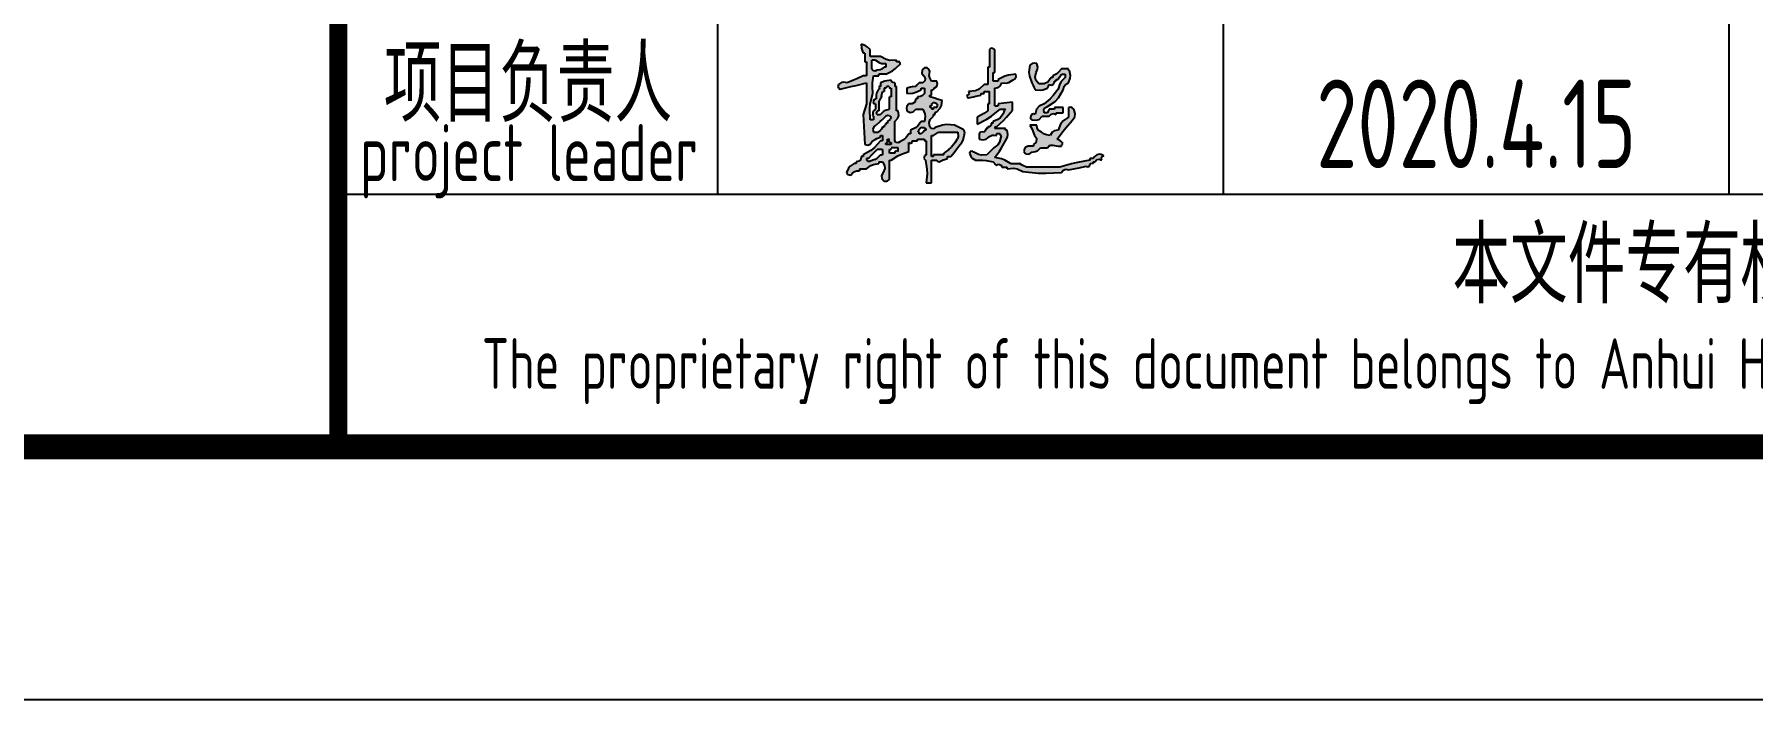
# Model space of a CAD drawing. Extents: x 5205853 to 5320510, y -422737 to -363337.
# Drawn here: x 5300308 to 5307102, y -422737 to -420106 of the extents above; entities that cross this region are included whole.
import ezdxf
from ezdxf.enums import TextEntityAlignment as Align

# ---------------------------------------------------------------- set-up
doc = ezdxf.new("R2010")
doc.units = 0
doc.header["$LTSCALE"] = 1000
doc.header["$MEASUREMENT"] = 0
doc.layers.get('0').update_dxf_attribs({"linetype": 'CONTINUOUS'})
doc.layers.add('PUB_TITLE', color=4, linetype='CONTINUOUS')
doc.styles.add('AHD', font='sceie.shx', dxfattribs={"width": 0.7, "bigfont": 'sceic.shx'})
doc.styles.add('sceie', font='sceie.shx', dxfattribs={"bigfont": 'sceic.shx'})

# ---------------------------------------------------------------- blocks, each defined once
blk = doc.blocks.new('韩超')
h = blk.add_hatch(color=256)
h.dxf.hatch_style = 1
h.paths.add_polyline_path([(0.787849, 0.514197), (0.777955, 0.527898), (0.77346, 0.562754), (0.78123, 0.586063), (0.805739, 0.61125), (0.805739, 0.625142), (0.819631, 0.625142), (0.818004, 0.635027), (0.823773, 0.643681), (0.833523, 0.64598), (0.860867, 0.674873), (0.870953, 0.696725), (0.875199, 0.736279), (0.836353, 0.74757), (0.816903, 0.753127), (0.777955, 0.764063), (0.777955, 0.777955), (0.791847, 0.777955), (0.791847, 0.819631), (0.801775, 0.820971), (0.80763, 0.824875), (0.812685, 0.833523), (0.832189, 0.847055), (0.839321, 0.866071), (0.833523, 0.889091), (0.791847, 0.889091), (0.776856, 0.916298), (0.7735, 0.934755), (0.777955, 0.965498), (0.770329, 0.984025), (0.756314, 0.993368), (0.736279, 0.993282), (0.716867, 0.977277), (0.713907, 0.950644), (0.729333, 0.930768), (0.740061, 0.911103), (0.737625, 0.891618), (0.722387, 0.875199), (0.694603, 0.875199), (0.683489, 0.864086), (0.677932, 0.858529), (0.666819, 0.847415), (0.638572, 0.845181), (0.624291, 0.842325), (0.597358, 0.833523), (0.597358, 0.791847), (0.643081, 0.794876), (0.666726, 0.800787), (0.708495, 0.819631), (0.708495, 0.833523), (0.736279, 0.833523), (0.736279, 0.791847), (0.718733, 0.774249), (0.705317, 0.767541), (0.680711, 0.764063), (0.680711, 0.750171), (0.666819, 0.750171), (0.658732, 0.72359), (0.639033, 0.708815), (0.61125, 0.708495), (0.596777, 0.690733), (0.592946, 0.675409), (0.597358, 0.652926), (0.623512, 0.642026), (0.64687, 0.646697), (0.666819, 0.666819), (0.722387, 0.666819), (0.738834, 0.631134), (0.742077, 0.608437), (0.736279, 0.569574), (0.708495, 0.569574), (0.682162, 0.535076), (0.663824, 0.519794), (0.625142, 0.500114), (0.625142, 0.47233), (0.61125, 0.47233), (0.589715, 0.441777), (0.574435, 0.428025), (0.54179, 0.409816), (0.527664, 0.400538), (0.510468, 0.403404), (0.500114, 0.416762), (0.500114, 0.569574), (0.524623, 0.594762), (0.532393, 0.618071), (0.527898, 0.652926), (0.514006, 0.652926), (0.514006, 0.847415), (0.500114, 0.847415), (0.500114, 0.875199), (0.486416, 0.877514), (0.478388, 0.883536), (0.47233, 0.896037), (0.438162, 0.892345), (0.420863, 0.888021), (0.388977, 0.875199), (0.388977, 0.847415), (0.375085, 0.847415), (0.379444, 0.836821), (0.376971, 0.826928), (0.368139, 0.819631), (0.356965, 0.793593), (0.353947, 0.778504), (0.354247, 0.750171), (0.337644, 0.741703), (0.330222, 0.726858), (0.333409, 0.708495), (0.347301, 0.708495), (0.347301, 0.666819), (0.332737, 0.655189), (0.327028, 0.643772), (0.326463, 0.625142), (0.32344, 0.619715), (0.327253, 0.612088), (0.333409, 0.61125), (0.333409, 0.583466), (0.305625, 0.583466), (0.302565, 0.667178), (0.306887, 0.710398), (0.326463, 0.791847), (0.3234, 0.8474), (0.32482, 0.875797), (0.333409, 0.930768), (0.375085, 0.930768), (0.375085, 0.94466), (0.430654, 0.94466), (0.482374, 0.970498), (0.50707, 0.987931), (0.548736, 1.028012), (0.542559, 1.028676), (0.538615, 1.036564), (0.54179, 1.041904), (0.514006, 1.041904), (0.514006, 1.055796), (0.462884, 1.052445), (0.433869, 1.058893), (0.388977, 1.08358), (0.305625, 1.08358), (0.305625, 1.139148), (0.281985, 1.161307), (0.266841, 1.170393), (0.236165, 1.180825), (0.238399, 1.152578), (0.241255, 1.138297), (0.250057, 1.111364), (0.263949, 1.111364), (0.263949, 1.041904), (0.277841, 1.041904), (0.277841, 0.930768), (0.250057, 0.930768), (0.200194, 0.90821), (0.175186, 0.897095), (0.125028, 0.875199), (0.097454, 0.881715), (0.078516, 0.877928), (0.055568, 0.861307), (0.050109, 0.847376), (0.0559, 0.8329), (0.06946, 0.826577), (0.152955, 0.845407), (0.194635, 0.855133), (0.277841, 0.875199), (0.277841, 0.708495), (0.266727, 0.675154), (0.261171, 0.658483), (0.250057, 0.625142), (0.255939, 0.530696), (0.258718, 0.483462), (0.263949, 0.388977), (0.286969, 0.38318), (0.305985, 0.390311), (0.319517, 0.409816), (0.344599, 0.428141), (0.359268, 0.435475), (0.388977, 0.444546), (0.388977, 0.458438), (0.40287, 0.458438), (0.40287, 0.416762), (0.388977, 0.416762), (0.340729, 0.364454), (0.31168, 0.341215), (0.250057, 0.305625), (0.250057, 0.291733), (0.236165, 0.291733), (0.231424, 0.268639), (0.217583, 0.254798), (0.194489, 0.250057), (0.194489, 0.236165), (0.180597, 0.236165), (0.148793, 0.216524), (0.134276, 0.200394), (0.118082, 0.166705), (0.127514, 0.14947), (0.152825, 0.145854), (0.166705, 0.159759), (0.185336, 0.17447), (0.198563, 0.17943), (0.222273, 0.180597), (0.222273, 0.194489), (0.277841, 0.194489), (0.311245, 0.220472), (0.333233, 0.229896), (0.375085, 0.236165), (0.375085, 0.250057), (0.40287, 0.250057), (0.420685, 0.221738), (0.422698, 0.197582), (0.409816, 0.166705), (0.396068, 0.142401), (0.398473, 0.118345), (0.416762, 0.097244), (0.43433, 0.097627), (0.444154, 0.100901), (0.458438, 0.111136), (0.458438, 0.263949), (0.47233, 0.263949), (0.524193, 0.298154), (0.552768, 0.312442), (0.61125, 0.333409), (0.61125, 0.40287), (0.621931, 0.39652), (0.637706, 0.404407), (0.639034, 0.416762), (0.680711, 0.416762), (0.680711, 0.430654), (0.736279, 0.430654), (0.736279, 0.416762), (0.750171, 0.416762), (0.750171, 0.305625), (0.735269, 0.297653), (0.731714, 0.276323), (0.743225, 0.263949), (0.754517, 0.192544), (0.755945, 0.155413), (0.750171, 0.083352), (0.791847, 0.083352), (0.791847, 0.263949), (0.833523, 0.263949), (0.837499, 0.253205), (0.852744, 0.249394), (0.861307, 0.257003), (0.883535, 0.265338), (0.894648, 0.269506), (0.916876, 0.277841), (0.916876, 0.291733), (0.94466, 0.291733), (0.969894, 0.324902), (0.982398, 0.341574), (1.007174, 0.375085), (1.032146, 0.402761), (1.041693, 0.421855), (1.04885, 0.458438), (1.055218, 0.477023), (1.053221, 0.491001), (1.041904, 0.50706), (0.972444, 0.54179), (0.910919, 0.546316), (0.877697, 0.541786), (0.819631, 0.520952), (0.805828, 0.5112)])
h.paths.add_polyline_path([(0.791847, 0.458438), (0.805739, 0.458438), (0.82241, 0.469551), (0.847415, 0.486222), (1.000228, 0.486222), (1.003038, 0.45197), (0.997988, 0.431769), (0.97939, 0.40287), (0.948039, 0.36501), (0.929334, 0.347744), (0.889091, 0.319517), (0.889091, 0.305625), (0.805739, 0.305625), (0.805739, 0.291733), (0.791847, 0.291733)], flags=16)
h.paths.add_polyline_path([(0.750171, 0.500114), (0.736279, 0.500114), (0.725165, 0.489), (0.719608, 0.483443), (0.708495, 0.47233), (0.694603, 0.47233), (0.694603, 0.486222), (0.688447, 0.48706), (0.684633, 0.494686), (0.687657, 0.500114), (0.701182, 0.516386), (0.715167, 0.52238), (0.736279, 0.520952), (0.736943, 0.514775), (0.744831, 0.510831), (0.750171, 0.514006)], flags=16)
h.paths.add_polyline_path([(0.791847, 0.666819), (0.793521, 0.674497), (0.785633, 0.682384), (0.777955, 0.680711), (0.777955, 0.694603), (0.791847, 0.694603), (0.792194, 0.70849), (0.806202, 0.718996), (0.819631, 0.715441), (0.833192, 0.709118), (0.838982, 0.694641), (0.833523, 0.680711), (0.805739, 0.680711), (0.805739, 0.666819)], flags=16)
h.paths.add_polyline_path([(0.527898, 0.361193), (0.527898, 0.333409), (0.517217, 0.339759), (0.501443, 0.331871), (0.500114, 0.319517), (0.458438, 0.319517), (0.458438, 0.347301), (0.466116, 0.345628), (0.474003, 0.353515), (0.47233, 0.361193)], flags=16)
h.paths.add_polyline_path([(0.47233, 0.40287), (0.47233, 0.388977), (0.430654, 0.388977), (0.42898, 0.396656), (0.436867, 0.404543), (0.444546, 0.40287), (0.444546, 0.430654), (0.458438, 0.430654), (0.452088, 0.419973), (0.459976, 0.404198)], flags=16)
h.paths.add_polyline_path([(0.47233, 0.604304), (0.464836, 0.588169), (0.458643, 0.580427), (0.444546, 0.569574), (0.444546, 0.555682), (0.430654, 0.555682), (0.432327, 0.548004), (0.42444, 0.540117), (0.416762, 0.54179), (0.416762, 0.527898), (0.40287, 0.527898), (0.39467, 0.507807), (0.386422, 0.49791), (0.368139, 0.486222), (0.333409, 0.486222), (0.327612, 0.509242), (0.334743, 0.528258), (0.354247, 0.54179), (0.384775, 0.569612), (0.400056, 0.583504), (0.430654, 0.61125), (0.446814, 0.616197), (0.458647, 0.614224)], flags=16)
h.paths.add_polyline_path([(0.458438, 0.666819), (0.426908, 0.659351), (0.410404, 0.649448), (0.388977, 0.625142), (0.361193, 0.625142), (0.354844, 0.635823), (0.362731, 0.651598), (0.375085, 0.652926), (0.375085, 0.722387), (0.390598, 0.753922), (0.396359, 0.771203), (0.40287, 0.805739), (0.416762, 0.805739), (0.416762, 0.833523), (0.430654, 0.833523), (0.434629, 0.844267), (0.449874, 0.848078), (0.458438, 0.840469), (0.459102, 0.834292), (0.466989, 0.830348), (0.47233, 0.833523), (0.47233, 0.764063), (0.458438, 0.764063)], flags=16)
h.paths.add_polyline_path([(0.40287, 0.347301), (0.40287, 0.305625), (0.388977, 0.305625), (0.360889, 0.27915), (0.342496, 0.268422), (0.305625, 0.257003), (0.294367, 0.254885), (0.286778, 0.256782), (0.277841, 0.263949), (0.277841, 0.277841), (0.291733, 0.277841), (0.319459, 0.305683), (0.333352, 0.319575), (0.361193, 0.347301)], flags=16)
h.paths.add_polyline_path([(0.430654, 1.000228), (0.416762, 1.000228), (0.39813, 0.985517), (0.384903, 0.980557), (0.361193, 0.97939), (0.347067, 0.970112), (0.329871, 0.972978), (0.319517, 0.986336), (0.319517, 1.055796), (0.347301, 1.055796), (0.376072, 1.035613), (0.395527, 1.029128), (0.430654, 1.028012)], flags=16)
h = blk.add_hatch(color=256)
h.dxf.hatch_style = 1
h.paths.add_polyline_path([(1.542018, 0.208381), (1.519791, 0.219494), (1.508677, 0.225051), (1.48645, 0.236165), (1.416989, 0.236165), (1.371255, 0.264232), (1.344642, 0.274582), (1.291961, 0.284787), (1.328443, 0.335457), (1.345237, 0.362046), (1.375313, 0.416762), (1.391241, 0.446575), (1.394603, 0.466747), (1.389205, 0.500114), (1.375313, 0.500114), (1.375313, 0.514006), (1.291961, 0.514006), (1.291961, 0.527898), (1.305853, 0.527898), (1.359796, 0.576664), (1.385101, 0.603375), (1.430881, 0.659873), (1.430881, 0.722387), (1.386427, 0.71683), (1.3642, 0.714052), (1.319745, 0.708495), (1.319745, 0.694603), (1.291961, 0.694603), (1.291961, 0.833523), (1.31926, 0.838693), (1.334923, 0.85044), (1.347529, 0.875199), (1.381781, 0.872389), (1.401982, 0.877439), (1.430881, 0.896037), (1.450883, 0.906123), (1.460131, 0.922307), (1.458666, 0.94466), (1.401114, 0.937345), (1.371819, 0.928557), (1.319745, 0.902983), (1.319745, 0.889091), (1.278069, 0.889091), (1.278069, 0.958552), (1.291961, 0.958552), (1.291961, 1.139148), (1.285806, 1.138304), (1.281086, 1.140664), (1.278069, 1.146094), (1.267308, 1.150023), (1.257931, 1.147679), (1.250285, 1.139148), (1.250285, 1.000228), (1.236393, 1.000228), (1.236393, 0.861307), (1.208609, 0.861307), (1.168183, 0.824416), (1.138053, 0.811024), (1.08358, 0.805739), (1.087939, 0.795145), (1.085465, 0.785252), (1.076634, 0.777955), (1.071121, 0.771113), (1.075065, 0.759282), (1.08358, 0.757117), (1.122533, 0.76519), (1.141984, 0.769358), (1.180825, 0.777955), (1.180825, 0.791847), (1.208609, 0.791847), (1.208609, 0.805739), (1.250285, 0.805739), (1.250285, 0.708495), (1.236393, 0.708495), (1.236393, 0.652926), (1.203973, 0.631977), (1.187234, 0.622213), (1.15304, 0.604304), (1.15304, 0.548736), (1.229739, 0.588318), (1.266619, 0.612432), (1.333637, 0.666819), (1.375313, 0.666819), (1.366995, 0.654381), (1.363975, 0.646831), (1.361421, 0.632088), (1.335054, 0.599814), (1.316435, 0.58585), (1.278069, 0.569574), (1.278069, 0.555682), (1.264177, 0.555682), (1.26415, 0.539965), (1.25211, 0.527924), (1.236393, 0.527898), (1.236393, 0.514006), (1.222501, 0.514006), (1.219217, 0.502022), (1.216226, 0.496039), (1.208609, 0.486222), (1.191149, 0.488205), (1.17971, 0.484393), (1.166932, 0.47233), (1.166932, 0.430654), (1.200708, 0.424307), (1.223469, 0.429997), (1.250285, 0.451492), (1.27048, 0.461183), (1.283894, 0.46286), (1.305853, 0.458438), (1.305853, 0.47233), (1.333637, 0.47233), (1.333637, 0.458438), (1.339793, 0.4576), (1.343606, 0.449973), (1.340583, 0.444546), (1.32937, 0.406076), (1.316213, 0.38634), (1.285015, 0.361193), (1.229447, 0.305625), (1.187056, 0.302553), (1.163204, 0.307323), (1.125256, 0.326463), (1.114566, 0.33576), (1.096818, 0.332211), (1.090526, 0.319517), (1.102438, 0.292491), (1.113943, 0.279343), (1.139148, 0.263949), (1.194983, 0.265062), (1.223561, 0.262204), (1.278069, 0.250057), (1.289183, 0.238943), (1.294739, 0.233386), (1.305853, 0.222273), (1.320568, 0.231877), (1.341519, 0.224893), (1.347529, 0.208381), (1.389205, 0.208381), (1.389205, 0.194489), (1.439628, 0.1998), (1.468259, 0.195028), (1.514234, 0.173651), (1.635959, 0.161998), (1.69773, 0.160594), (1.819859, 0.166705), (1.833779, 0.185933), (1.852296, 0.192877), (1.875427, 0.187543), (1.930995, 0.198656), (1.958779, 0.204213), (2.014348, 0.215327), (2.025534, 0.209917), (2.039748, 0.217024), (2.042132, 0.229219), (2.049428, 0.23805), (2.059322, 0.240524), (2.069916, 0.236165), (2.069916, 0.250057), (2.083808, 0.250057), (2.098401, 0.26772), (2.118188, 0.272666), (2.139376, 0.263949), (2.133917, 0.27788), (2.139708, 0.292356), (2.153268, 0.298679), (2.133073, 0.308371), (2.119659, 0.310047), (2.0977, 0.305625), (2.086586, 0.294512), (2.08103, 0.288955), (2.069916, 0.277841), (2.042132, 0.277841), (2.042132, 0.263949), (1.946785, 0.245868), (1.899372, 0.234712), (1.805967, 0.208381)])
h = blk.add_hatch(color=256)
h.dxf.hatch_style = 1
h.paths.add_polyline_path([(1.611478, 0.625142), (1.597547, 0.630601), (1.583071, 0.624811), (1.576748, 0.61125), (1.572819, 0.60049), (1.575163, 0.591112), (1.583694, 0.583466), (1.61855, 0.578971), (1.641859, 0.586741), (1.667046, 0.61125), (1.680938, 0.61125), (1.722615, 0.61125), (1.737208, 0.628913), (1.756995, 0.63386), (1.778183, 0.625142), (1.778183, 0.639034), (1.833751, 0.639034), (1.833751, 0.655705), (1.833751, 0.66404), (1.833751, 0.680711), (1.805967, 0.680711), (1.792075, 0.680711), (1.764291, 0.680711), (1.764291, 0.666819), (1.722615, 0.666819), (1.717058, 0.655705), (1.714279, 0.650148), (1.708723, 0.639034), (1.69483, 0.639034), (1.680938, 0.639034), (1.678868, 0.661339), (1.688455, 0.678116), (1.708723, 0.687657), (1.768692, 0.728785), (1.795922, 0.757527), (1.833751, 0.819631), (1.839429, 0.846829), (1.850907, 0.862133), (1.875427, 0.875199), (1.888443, 0.91196), (1.890032, 0.934206), (1.882373, 0.972444), (1.876196, 0.973108), (1.872252, 0.980995), (1.875427, 0.986336), (1.861535, 0.986336), (1.819859, 0.986336), (1.796859, 0.959188), (1.781933, 0.947248), (1.750399, 0.930768), (1.750399, 0.916876), (1.736507, 0.916876), (1.71031, 0.882162), (1.682751, 0.868382), (1.639262, 0.868253), (1.61591, 0.897042), (1.610049, 0.922442), (1.618424, 0.958552), (1.629264, 0.984285), (1.6309, 1.000642), (1.62537, 1.028012), (1.602888, 1.032424), (1.587563, 1.028593), (1.569802, 1.01412), (1.562035, 0.958817), (1.56513, 0.927869), (1.583694, 0.875199), (1.595758, 0.853473), (1.601336, 0.842318), (1.611478, 0.819631), (1.650742, 0.818134), (1.671448, 0.821092), (1.708723, 0.833523), (1.714279, 0.844637), (1.717058, 0.850194), (1.722615, 0.861307), (1.740978, 0.85812), (1.755823, 0.865542), (1.764291, 0.882145), (1.764955, 0.888322), (1.772842, 0.892266), (1.778183, 0.889091), (1.778183, 0.902983), (1.792075, 0.902983), (1.803189, 0.919654), (1.808745, 0.927989), (1.819859, 0.94466), (1.847643, 0.94466), (1.847643, 0.916876), (1.817381, 0.887163), (1.804962, 0.866982), (1.792075, 0.826577), (1.753545, 0.774398), (1.730689, 0.750113), (1.680938, 0.708495), (1.641359, 0.690689), (1.621854, 0.667284)])
h = blk.add_hatch(color=256)
h.dxf.hatch_style = 1
h.paths.add_polyline_path([(1.831635, 0.573795), (1.812227, 0.549535), (1.792075, 0.500114), (1.762292, 0.496094), (1.744726, 0.484384), (1.729561, 0.458438), (1.700075, 0.463546), (1.684975, 0.469586), (1.6601, 0.486222), (1.637668, 0.49978), (1.627728, 0.515685), (1.62537, 0.54179), (1.603143, 0.54179), (1.592029, 0.54179), (1.569802, 0.54179), (1.586675, 0.509854), (1.593737, 0.492906), (1.604532, 0.458438), (1.621804, 0.436498), (1.61886, 0.407063), (1.597586, 0.388977), (1.597586, 0.375085), (1.55591, 0.375085), (1.536306, 0.36578), (1.526798, 0.35437), (1.52118, 0.333409), (1.537185, 0.313997), (1.563818, 0.311038), (1.583694, 0.326463), (1.614401, 0.331156), (1.630976, 0.339443), (1.653154, 0.361193), (1.667046, 0.361193), (1.708723, 0.361193), (1.720352, 0.375758), (1.731769, 0.381467), (1.750399, 0.382031), (1.77782, 0.376762), (1.791938, 0.37535), (1.819859, 0.375085), (1.821199, 0.385013), (1.825102, 0.390868), (1.833751, 0.395924), (1.815429, 0.411271), (1.805589, 0.418299), (1.785129, 0.430654), (1.829593, 0.491137), (1.853312, 0.520437), (1.903211, 0.57652), (1.923495, 0.606919), (1.927312, 0.631729), (1.917103, 0.666819), (1.904326, 0.678881), (1.892887, 0.682694), (1.875427, 0.680711), (1.875427, 0.650148), (1.875427, 0.634867), (1.875427, 0.604304)])
for p, q in [((0.266841, 1.170393), (0.236165, 1.180825)), ((0.236165, 1.180825), (0.238399, 1.152578)), ((0.238399, 1.152578), (0.241255, 1.138297)), ((0.241255, 1.138297), (0.250057, 1.111364)), ((0.263949, 1.111364), (0.250057, 1.111364)), ((0.263949, 1.111364), (0.263949, 1.041904)), ((0.281985, 1.161307), (0.266841, 1.170393)), ((0.305625, 1.139148), (0.281985, 1.161307)), ((0.305625, 1.08358), (0.305625, 1.139148)), ((1.257931, 1.147679), (1.250285, 1.139148)), ((1.250285, 1.139148), (1.250285, 1.000228)), ((1.267308, 1.150023), (1.257931, 1.147679)), ((1.278069, 1.146094), (1.267308, 1.150023)), ((1.281086, 1.140664), (1.278069, 1.146094)), ((1.285806, 1.138304), (1.281086, 1.140664)), ((1.291961, 1.139148), (1.285806, 1.138304)), ((1.291961, 0.958552), (1.291961, 1.139148)), ((0.263949, 1.041904), (0.277841, 1.041904)), ((0.277841, 1.041904), (0.277841, 0.930768)), ((0.388977, 1.08358), (0.305625, 1.08358)), ((0.319517, 0.986336), (0.319517, 1.055796)), ((0.347301, 1.055796), (0.319517, 1.055796)), ((0.319517, 0.986336), (0.329871, 0.972978)), ((0.329871, 0.972978), (0.347067, 0.970112)), ((0.347067, 0.970112), (0.361193, 0.97939)), ((0.347301, 1.055796), (0.376072, 1.035613)), ((0.361193, 0.97939), (0.384903, 0.980557)), ((0.376072, 1.035613), (0.395527, 1.029128)), ((0.384903, 0.980557), (0.39813, 0.985517)), ((0.433869, 1.058893), (0.388977, 1.08358)), ((0.395527, 1.029128), (0.430654, 1.028012)), ((0.416762, 1.000228), (0.39813, 0.985517)), ((0.430654, 1.000228), (0.416762, 1.000228)), ((0.430654, 1.028012), (0.430654, 1.000228)), ((0.430654, 0.94466), (0.482374, 0.970498)), ((0.462884, 1.052445), (0.433869, 1.058893)), ((0.514006, 1.055796), (0.462884, 1.052445)), ((0.482374, 0.970498), (0.50707, 0.987931)), ((0.50707, 0.987931), (0.548736, 1.028012)), ((0.514006, 1.041904), (0.514006, 1.055796)), ((0.54179, 1.041904), (0.514006, 1.041904)), ((0.538615, 1.036564), (0.54179, 1.041904)), ((0.542559, 1.028676), (0.538615, 1.036564)), ((0.548736, 1.028012), (0.542559, 1.028676)), ((0.716867, 0.977277), (0.713907, 0.950644)), ((0.736279, 0.993282), (0.716867, 0.977277)), ((0.756314, 0.993368), (0.736279, 0.993282)), ((0.770329, 0.984025), (0.756314, 0.993368)), ((0.777955, 0.965498), (0.770329, 0.984025)), ((0.7735, 0.934755), (0.777955, 0.965498)), ((1.236393, 1.000228), (1.236393, 0.861307)), ((1.250285, 1.000228), (1.236393, 1.000228)), ((1.278069, 0.958552), (1.291961, 0.958552)), ((1.278069, 0.889091), (1.278069, 0.958552)), ((1.569802, 1.01412), (1.562035, 0.958817)), ((1.562035, 0.958817), (1.56513, 0.927869)), ((1.587563, 1.028593), (1.569802, 1.01412)), ((1.602888, 1.032424), (1.587563, 1.028593)), ((1.62537, 1.028012), (1.602888, 1.032424)), ((1.610049, 0.922442), (1.618424, 0.958552)), ((1.618424, 0.958552), (1.629264, 0.984285)), ((1.6309, 1.000642), (1.62537, 1.028012)), ((1.629264, 0.984285), (1.6309, 1.000642)), ((1.796859, 0.959188), (1.781933, 0.947248)), ((1.819859, 0.986336), (1.796859, 0.959188)), ((1.861535, 0.986336), (1.819859, 0.986336)), ((1.875427, 0.986336), (1.861535, 0.986336)), ((1.872252, 0.980995), (1.875427, 0.986336)), ((1.876196, 0.973108), (1.872252, 0.980995)), ((1.882373, 0.972444), (1.876196, 0.973108)), ((1.890032, 0.934206), (1.882373, 0.972444)), ((0.055568, 0.861307), (0.050109, 0.847376)), ((0.050109, 0.847376), (0.0559, 0.8329)), ((0.078516, 0.877928), (0.055568, 0.861307)), ((0.0559, 0.8329), (0.06946, 0.826577)), ((0.06946, 0.826577), (0.152955, 0.845407)), ((0.097454, 0.881715), (0.078516, 0.877928)), ((0.125028, 0.875199), (0.097454, 0.881715)), ((0.175186, 0.897095), (0.125028, 0.875199)), ((0.152955, 0.845407), (0.194635, 0.855133)), ((0.200194, 0.90821), (0.175186, 0.897095)), ((0.194635, 0.855133), (0.277841, 0.875199)), ((0.250057, 0.930768), (0.200194, 0.90821)), ((0.277841, 0.930768), (0.250057, 0.930768)), ((0.277841, 0.875199), (0.277841, 0.708495)), ((0.3234, 0.8474), (0.32482, 0.875797)), ((0.326463, 0.791847), (0.3234, 0.8474)), ((0.32482, 0.875797), (0.333409, 0.930768)), ((0.333409, 0.930768), (0.375085, 0.930768)), ((0.368139, 0.819631), (0.356965, 0.793593)), ((0.376971, 0.826928), (0.368139, 0.819631)), ((0.375085, 0.930768), (0.375085, 0.94466)), ((0.430654, 0.94466), (0.375085, 0.94466)), ((0.388977, 0.847415), (0.375085, 0.847415)), ((0.375085, 0.847415), (0.379444, 0.836821)), ((0.379444, 0.836821), (0.376971, 0.826928)), ((0.420863, 0.888021), (0.388977, 0.875199)), ((0.388977, 0.875199), (0.388977, 0.847415)), ((0.416762, 0.833523), (0.416762, 0.805739)), ((0.430654, 0.833523), (0.416762, 0.833523)), ((0.438162, 0.892345), (0.420863, 0.888021)), ((0.434629, 0.844267), (0.430654, 0.833523)), ((0.449874, 0.848078), (0.434629, 0.844267)), ((0.47233, 0.896037), (0.438162, 0.892345)), ((0.458438, 0.840469), (0.449874, 0.848078)), ((0.458438, 0.840469), (0.459102, 0.834292)), ((0.466989, 0.830348), (0.459102, 0.834292)), ((0.47233, 0.833523), (0.466989, 0.830348)), ((0.478388, 0.883536), (0.47233, 0.896037)), ((0.47233, 0.833523), (0.47233, 0.764063)), ((0.486416, 0.877514), (0.478388, 0.883536)), ((0.500114, 0.875199), (0.486416, 0.877514)), ((0.500114, 0.875199), (0.500114, 0.847415)), ((0.514006, 0.847415), (0.500114, 0.847415)), ((0.514006, 0.652926), (0.514006, 0.847415)), ((0.624291, 0.842325), (0.597358, 0.833523)), ((0.597358, 0.833523), (0.597358, 0.791847)), ((0.638572, 0.845181), (0.624291, 0.842325)), ((0.666819, 0.847415), (0.638572, 0.845181)), ((0.666726, 0.800787), (0.708495, 0.819631)), ((0.677932, 0.858529), (0.666819, 0.847415)), ((0.683489, 0.864086), (0.677932, 0.858529)), ((0.694603, 0.875199), (0.683489, 0.864086)), ((0.722387, 0.875199), (0.694603, 0.875199)), ((0.708495, 0.833523), (0.736279, 0.833523)), ((0.708495, 0.819631), (0.708495, 0.833523)), ((0.713907, 0.950644), (0.729333, 0.930768)), ((0.737625, 0.891618), (0.722387, 0.875199)), ((0.729333, 0.930768), (0.740061, 0.911103)), ((0.736279, 0.833523), (0.736279, 0.791847)), ((0.740061, 0.911103), (0.737625, 0.891618)), ((0.776856, 0.916298), (0.7735, 0.934755)), ((0.791847, 0.889091), (0.776856, 0.916298)), ((0.833523, 0.889091), (0.791847, 0.889091)), ((0.791847, 0.819631), (0.801775, 0.820971)), ((0.791847, 0.777955), (0.791847, 0.819631)), ((0.801775, 0.820971), (0.80763, 0.824875)), ((0.80763, 0.824875), (0.812685, 0.833523)), ((0.812685, 0.833523), (0.832189, 0.847055)), ((0.832189, 0.847055), (0.839321, 0.866071)), ((0.839321, 0.866071), (0.833523, 0.889091)), ((1.168183, 0.824416), (1.138053, 0.811024)), ((1.208609, 0.861307), (1.168183, 0.824416)), ((1.236393, 0.861307), (1.208609, 0.861307)), ((1.319745, 0.889091), (1.278069, 0.889091)), ((1.291961, 0.833523), (1.31926, 0.838693)), ((1.291961, 0.694603), (1.291961, 0.833523)), ((1.31926, 0.838693), (1.334923, 0.85044)), ((1.371819, 0.928557), (1.319745, 0.902983)), ((1.319745, 0.902983), (1.319745, 0.889091)), ((1.334923, 0.85044), (1.347529, 0.875199)), ((1.347529, 0.875199), (1.381781, 0.872389)), ((1.401114, 0.937345), (1.371819, 0.928557)), ((1.381781, 0.872389), (1.401982, 0.877439)), ((1.458666, 0.94466), (1.401114, 0.937345)), ((1.401982, 0.877439), (1.430881, 0.896037)), ((1.430881, 0.896037), (1.450883, 0.906123)), ((1.450883, 0.906123), (1.460131, 0.922307)), ((1.460131, 0.922307), (1.458666, 0.94466)), ((1.56513, 0.927869), (1.583694, 0.875199)), ((1.583694, 0.875199), (1.595758, 0.853473)), ((1.595758, 0.853473), (1.601336, 0.842318)), ((1.601336, 0.842318), (1.611478, 0.819631)), ((1.61591, 0.897042), (1.610049, 0.922442)), ((1.611478, 0.819631), (1.650742, 0.818134)), ((1.639262, 0.868253), (1.61591, 0.897042)), ((1.682751, 0.868382), (1.639262, 0.868253)), ((1.650742, 0.818134), (1.671448, 0.821092)), ((1.671448, 0.821092), (1.708723, 0.833523)), ((1.71031, 0.882162), (1.682751, 0.868382)), ((1.708723, 0.833523), (1.714279, 0.844637)), ((1.736507, 0.916876), (1.71031, 0.882162)), ((1.714279, 0.844637), (1.717058, 0.850194)), ((1.717058, 0.850194), (1.722615, 0.861307)), ((1.722615, 0.861307), (1.740978, 0.85812)), ((1.750399, 0.916876), (1.736507, 0.916876)), ((1.740978, 0.85812), (1.755823, 0.865542)), ((1.781933, 0.947248), (1.750399, 0.930768)), ((1.750399, 0.930768), (1.750399, 0.916876)), ((1.792075, 0.826577), (1.753545, 0.774398)), ((1.755823, 0.865542), (1.764291, 0.882145)), ((1.764291, 0.882145), (1.764955, 0.888322)), ((1.764955, 0.888322), (1.772842, 0.892266)), ((1.772842, 0.892266), (1.778183, 0.889091)), ((1.778183, 0.902983), (1.792075, 0.902983)), ((1.778183, 0.889091), (1.778183, 0.902983)), ((1.792075, 0.902983), (1.803189, 0.919654)), ((1.804962, 0.866982), (1.792075, 0.826577)), ((1.795922, 0.757527), (1.833751, 0.819631)), ((1.803189, 0.919654), (1.808745, 0.927989)), ((1.817381, 0.887163), (1.804962, 0.866982)), ((1.808745, 0.927989), (1.819859, 0.94466)), ((1.847643, 0.916876), (1.817381, 0.887163)), ((1.819859, 0.94466), (1.847643, 0.94466)), ((1.833751, 0.819631), (1.839429, 0.846829)), ((1.839429, 0.846829), (1.850907, 0.862133)), ((1.847643, 0.94466), (1.847643, 0.916876)), ((1.850907, 0.862133), (1.875427, 0.875199)), ((1.875427, 0.875199), (1.888443, 0.91196)), ((1.888443, 0.91196), (1.890032, 0.934206)), ((0.277841, 0.708495), (0.266727, 0.675154)), ((0.302565, 0.667178), (0.306887, 0.710398)), ((0.306887, 0.710398), (0.326463, 0.791847)), ((0.337644, 0.741703), (0.330222, 0.726858)), ((0.330222, 0.726858), (0.333409, 0.708495)), ((0.347301, 0.708495), (0.333409, 0.708495)), ((0.354247, 0.750171), (0.337644, 0.741703)), ((0.347301, 0.708495), (0.347301, 0.666819)), ((0.356965, 0.793593), (0.353947, 0.778504)), ((0.353947, 0.778504), (0.354247, 0.750171)), ((0.375085, 0.722387), (0.390598, 0.753922)), ((0.375085, 0.722387), (0.375085, 0.652926)), ((0.396359, 0.771203), (0.390598, 0.753922)), ((0.396359, 0.771203), (0.40287, 0.805739)), ((0.40287, 0.805739), (0.416762, 0.805739)), ((0.47233, 0.764063), (0.458438, 0.764063)), ((0.458438, 0.666819), (0.458438, 0.764063)), ((0.596777, 0.690733), (0.592946, 0.675409)), ((0.61125, 0.708495), (0.596777, 0.690733)), ((0.597358, 0.791847), (0.643081, 0.794876)), ((0.639033, 0.708815), (0.61125, 0.708495)), ((0.658732, 0.72359), (0.639033, 0.708815)), ((0.643081, 0.794876), (0.666726, 0.800787)), ((0.666819, 0.750171), (0.658732, 0.72359)), ((0.680711, 0.750171), (0.666819, 0.750171)), ((0.705317, 0.767541), (0.680711, 0.764063)), ((0.680711, 0.764063), (0.680711, 0.750171)), ((0.718733, 0.774249), (0.705317, 0.767541)), ((0.736279, 0.791847), (0.718733, 0.774249)), ((0.777955, 0.777955), (0.791847, 0.777955)), ((0.777955, 0.764063), (0.777955, 0.777955)), ((0.816903, 0.753127), (0.777955, 0.764063)), ((0.777955, 0.694603), (0.777955, 0.680711)), ((0.777955, 0.694603), (0.791847, 0.694603)), ((0.785633, 0.682384), (0.777955, 0.680711)), ((0.785633, 0.682384), (0.793521, 0.674497)), ((0.792194, 0.70849), (0.791847, 0.694603)), ((0.806202, 0.718996), (0.792194, 0.70849)), ((0.833523, 0.680711), (0.805739, 0.680711)), ((0.805739, 0.666819), (0.805739, 0.680711)), ((0.819631, 0.715441), (0.806202, 0.718996)), ((0.836353, 0.74757), (0.816903, 0.753127)), ((0.833192, 0.709118), (0.819631, 0.715441)), ((0.833192, 0.709118), (0.838982, 0.694641)), ((0.833523, 0.680711), (0.838982, 0.694641)), ((0.875199, 0.736279), (0.836353, 0.74757)), ((0.860867, 0.674873), (0.870953, 0.696725)), ((0.870953, 0.696725), (0.875199, 0.736279)), ((1.076634, 0.777955), (1.071121, 0.771113)), ((1.071121, 0.771113), (1.075065, 0.759282)), ((1.075065, 0.759282), (1.08358, 0.757117)), ((1.085465, 0.785252), (1.076634, 0.777955)), ((1.138053, 0.811024), (1.08358, 0.805739)), ((1.08358, 0.805739), (1.087939, 0.795145)), ((1.08358, 0.757117), (1.122533, 0.76519)), ((1.087939, 0.795145), (1.085465, 0.785252)), ((1.122533, 0.76519), (1.141984, 0.769358)), ((1.141984, 0.769358), (1.180825, 0.777955)), ((1.180825, 0.791847), (1.208609, 0.791847)), ((1.180825, 0.791847), (1.180825, 0.777955)), ((1.208609, 0.791847), (1.208609, 0.805739)), ((1.208609, 0.805739), (1.250285, 0.805739)), ((1.236393, 0.708495), (1.236393, 0.652926)), ((1.250285, 0.708495), (1.236393, 0.708495)), ((1.250285, 0.708495), (1.250285, 0.805739)), ((1.291961, 0.694603), (1.319745, 0.694603)), ((1.3642, 0.714052), (1.319745, 0.708495)), ((1.319745, 0.708495), (1.319745, 0.694603)), ((1.386427, 0.71683), (1.3642, 0.714052)), ((1.430881, 0.722387), (1.386427, 0.71683)), ((1.430881, 0.659873), (1.430881, 0.722387)), ((1.641359, 0.690689), (1.621854, 0.667284)), ((1.680938, 0.708495), (1.641359, 0.690689)), ((1.730689, 0.750113), (1.680938, 0.708495)), ((1.688455, 0.678116), (1.708723, 0.687657)), ((1.708723, 0.687657), (1.768692, 0.728785)), ((1.753545, 0.774398), (1.730689, 0.750113)), ((1.792075, 0.680711), (1.764291, 0.680711)), ((1.764291, 0.680711), (1.764291, 0.666819)), ((1.768692, 0.728785), (1.795922, 0.757527)), ((1.805967, 0.680711), (1.792075, 0.680711)), ((1.833751, 0.680711), (1.805967, 0.680711)), ((1.833751, 0.66404), (1.833751, 0.680711)), ((1.892887, 0.682694), (1.875427, 0.680711)), ((1.875427, 0.680711), (1.875427, 0.650148)), ((1.904326, 0.678881), (1.892887, 0.682694)), ((0.261171, 0.658483), (0.250057, 0.625142)), ((0.250057, 0.625142), (0.255939, 0.530696)), ((0.266727, 0.675154), (0.261171, 0.658483)), ((0.305625, 0.583466), (0.302565, 0.667178)), ((0.333409, 0.583466), (0.305625, 0.583466)), ((0.326463, 0.625142), (0.32344, 0.619715)), ((0.32344, 0.619715), (0.327253, 0.612088)), ((0.327028, 0.643772), (0.326463, 0.625142)), ((0.332737, 0.655189), (0.327028, 0.643772)), ((0.327253, 0.612088), (0.333409, 0.61125)), ((0.347301, 0.666819), (0.332737, 0.655189)), ((0.333409, 0.61125), (0.333409, 0.583466)), ((0.384775, 0.569612), (0.354247, 0.54179)), ((0.362731, 0.651598), (0.354844, 0.635823)), ((0.361193, 0.625142), (0.354844, 0.635823)), ((0.361193, 0.625142), (0.388977, 0.625142)), ((0.375085, 0.652926), (0.362731, 0.651598)), ((0.384775, 0.569612), (0.400056, 0.583504)), ((0.410404, 0.649448), (0.388977, 0.625142)), ((0.430654, 0.61125), (0.400056, 0.583504)), ((0.410404, 0.649448), (0.426908, 0.659351)), ((0.432327, 0.548004), (0.42444, 0.540117)), ((0.426908, 0.659351), (0.458438, 0.666819)), ((0.446814, 0.616197), (0.430654, 0.61125)), ((0.432327, 0.548004), (0.430654, 0.555682)), ((0.444546, 0.555682), (0.430654, 0.555682)), ((0.444546, 0.569574), (0.458643, 0.580427)), ((0.444546, 0.569574), (0.444546, 0.555682)), ((0.458647, 0.614224), (0.446814, 0.616197)), ((0.458643, 0.580427), (0.464836, 0.588169)), ((0.458647, 0.614224), (0.47233, 0.604304)), ((0.47233, 0.604304), (0.464836, 0.588169)), ((0.500114, 0.569574), (0.524623, 0.594762)), ((0.500114, 0.416762), (0.500114, 0.569574)), ((0.527898, 0.652926), (0.514006, 0.652926)), ((0.524623, 0.594762), (0.532393, 0.618071)), ((0.532393, 0.618071), (0.527898, 0.652926)), ((0.592946, 0.675409), (0.597358, 0.652926)), ((0.597358, 0.652926), (0.623512, 0.642026)), ((0.623512, 0.642026), (0.64687, 0.646697)), ((0.64687, 0.646697), (0.666819, 0.666819)), ((0.666819, 0.666819), (0.722387, 0.666819)), ((0.708495, 0.569574), (0.682162, 0.535076)), ((0.736279, 0.569574), (0.708495, 0.569574)), ((0.722387, 0.666819), (0.738834, 0.631134)), ((0.742077, 0.608437), (0.736279, 0.569574)), ((0.738834, 0.631134), (0.742077, 0.608437)), ((0.77346, 0.562754), (0.78123, 0.586063)), ((0.777955, 0.527898), (0.77346, 0.562754)), ((0.78123, 0.586063), (0.805739, 0.61125)), ((0.793521, 0.674497), (0.791847, 0.666819)), ((0.805739, 0.666819), (0.791847, 0.666819)), ((0.805739, 0.61125), (0.805739, 0.625142)), ((0.805739, 0.625142), (0.819631, 0.625142)), ((0.818004, 0.635027), (0.823773, 0.643681)), ((0.819631, 0.625142), (0.818004, 0.635027)), ((0.823773, 0.643681), (0.833523, 0.64598)), ((0.833523, 0.64598), (0.860867, 0.674873)), ((0.910919, 0.546316), (0.877697, 0.541786)), ((0.972444, 0.54179), (0.910919, 0.546316)), ((1.187234, 0.622213), (1.15304, 0.604304)), ((1.15304, 0.604304), (1.15304, 0.548736)), ((1.15304, 0.548736), (1.229739, 0.588318)), ((1.203973, 0.631977), (1.187234, 0.622213)), ((1.236393, 0.652926), (1.203973, 0.631977)), ((1.229739, 0.588318), (1.266619, 0.612432)), ((1.264177, 0.555682), (1.26415, 0.539965)), ((1.278069, 0.555682), (1.264177, 0.555682)), ((1.266619, 0.612432), (1.333637, 0.666819)), ((1.316435, 0.58585), (1.278069, 0.569574)), ((1.278069, 0.555682), (1.278069, 0.569574)), ((1.305853, 0.527898), (1.359796, 0.576664)), ((1.335054, 0.599814), (1.316435, 0.58585)), ((1.333637, 0.666819), (1.375313, 0.666819)), ((1.361421, 0.632088), (1.335054, 0.599814)), ((1.359796, 0.576664), (1.385101, 0.603375)), ((1.363975, 0.646831), (1.361421, 0.632088)), ((1.366995, 0.654381), (1.363975, 0.646831)), ((1.375313, 0.666819), (1.366995, 0.654381)), ((1.385101, 0.603375), (1.430881, 0.659873)), ((1.576748, 0.61125), (1.572819, 0.60049)), ((1.572819, 0.60049), (1.575163, 0.591112)), ((1.575163, 0.591112), (1.583694, 0.583466)), ((1.583071, 0.624811), (1.576748, 0.61125)), ((1.597547, 0.630601), (1.583071, 0.624811)), ((1.583694, 0.583466), (1.61855, 0.578971)), ((1.611478, 0.625142), (1.597547, 0.630601)), ((1.621854, 0.667284), (1.611478, 0.625142)), ((1.61855, 0.578971), (1.641859, 0.586741)), ((1.641859, 0.586741), (1.667046, 0.61125)), ((1.667046, 0.61125), (1.680938, 0.61125)), ((1.678868, 0.661339), (1.688455, 0.678116)), ((1.680938, 0.639034), (1.678868, 0.661339)), ((1.69483, 0.639034), (1.680938, 0.639034)), ((1.680938, 0.61125), (1.722615, 0.61125)), ((1.708723, 0.639034), (1.69483, 0.639034)), ((1.714279, 0.650148), (1.708723, 0.639034)), ((1.717058, 0.655705), (1.714279, 0.650148)), ((1.722615, 0.666819), (1.717058, 0.655705)), ((1.764291, 0.666819), (1.722615, 0.666819)), ((1.722615, 0.61125), (1.737208, 0.628913)), ((1.737208, 0.628913), (1.756995, 0.63386)), ((1.756995, 0.63386), (1.778183, 0.625142)), ((1.778183, 0.625142), (1.778183, 0.639034)), ((1.778183, 0.639034), (1.833751, 0.639034)), ((1.812227, 0.549535), (1.792075, 0.500114)), ((1.831635, 0.573795), (1.812227, 0.549535)), ((1.875427, 0.604304), (1.831635, 0.573795)), ((1.833751, 0.655705), (1.833751, 0.66404)), ((1.833751, 0.639034), (1.833751, 0.655705)), ((1.853312, 0.520437), (1.903211, 0.57652)), ((1.875427, 0.650148), (1.875427, 0.634867)), ((1.875427, 0.634867), (1.875427, 0.604304)), ((1.903211, 0.57652), (1.923495, 0.606919)), ((1.917103, 0.666819), (1.904326, 0.678881)), ((1.927312, 0.631729), (1.917103, 0.666819)), ((1.923495, 0.606919), (1.927312, 0.631729)), ((0.255939, 0.530696), (0.258718, 0.483462)), ((0.258718, 0.483462), (0.263949, 0.388977)), ((0.305985, 0.390311), (0.319517, 0.409816)), ((0.319517, 0.409816), (0.344599, 0.428141)), ((0.334743, 0.528258), (0.327612, 0.509242)), ((0.327612, 0.509242), (0.333409, 0.486222)), ((0.333409, 0.486222), (0.368139, 0.486222)), ((0.334743, 0.528258), (0.354247, 0.54179)), ((0.388977, 0.416762), (0.340729, 0.364454)), ((0.344599, 0.428141), (0.359268, 0.435475)), ((0.359268, 0.435475), (0.388977, 0.444546)), ((0.386422, 0.49791), (0.368139, 0.486222)), ((0.39467, 0.507807), (0.386422, 0.49791)), ((0.388977, 0.458438), (0.40287, 0.458438)), ((0.388977, 0.444546), (0.388977, 0.458438)), ((0.40287, 0.416762), (0.388977, 0.416762)), ((0.40287, 0.527898), (0.39467, 0.507807)), ((0.40287, 0.527898), (0.416762, 0.527898)), ((0.40287, 0.458438), (0.40287, 0.416762)), ((0.416762, 0.54179), (0.416762, 0.527898)), ((0.416762, 0.54179), (0.42444, 0.540117)), ((0.444546, 0.430654), (0.458438, 0.430654)), ((0.444546, 0.40287), (0.444546, 0.430654)), ((0.452088, 0.419973), (0.458438, 0.430654)), ((0.452088, 0.419973), (0.459976, 0.404198)), ((0.510468, 0.403404), (0.500114, 0.416762)), ((0.54179, 0.409816), (0.527664, 0.400538)), ((0.574435, 0.428025), (0.54179, 0.409816)), ((0.589715, 0.441777), (0.574435, 0.428025)), ((0.61125, 0.47233), (0.589715, 0.441777)), ((0.625142, 0.47233), (0.61125, 0.47233)), ((0.663824, 0.519794), (0.625142, 0.500114)), ((0.625142, 0.500114), (0.625142, 0.47233)), ((0.637706, 0.404407), (0.639034, 0.416762)), ((0.639034, 0.416762), (0.680711, 0.416762)), ((0.682162, 0.535076), (0.663824, 0.519794)), ((0.680711, 0.430654), (0.736279, 0.430654)), ((0.680711, 0.416762), (0.680711, 0.430654)), ((0.687657, 0.500114), (0.684633, 0.494686)), ((0.688447, 0.48706), (0.684633, 0.494686)), ((0.687657, 0.500114), (0.701182, 0.516386)), ((0.694603, 0.486222), (0.688447, 0.48706)), ((0.694603, 0.47233), (0.694603, 0.486222)), ((0.708495, 0.47233), (0.694603, 0.47233)), ((0.715167, 0.52238), (0.701182, 0.516386)), ((0.719608, 0.483443), (0.708495, 0.47233)), ((0.715167, 0.52238), (0.736279, 0.520952)), ((0.725165, 0.489), (0.719608, 0.483443)), ((0.725165, 0.489), (0.736279, 0.500114)), ((0.736279, 0.520952), (0.736943, 0.514775)), ((0.750171, 0.500114), (0.736279, 0.500114)), ((0.736279, 0.430654), (0.736279, 0.416762)), ((0.736279, 0.416762), (0.750171, 0.416762)), ((0.744831, 0.510831), (0.736943, 0.514775)), ((0.744831, 0.510831), (0.750171, 0.514006)), ((0.750171, 0.500114), (0.750171, 0.514006)), ((0.750171, 0.416762), (0.750171, 0.305625)), ((0.787849, 0.514197), (0.777955, 0.527898)), ((0.805828, 0.5112), (0.787849, 0.514197)), ((0.791847, 0.458438), (0.805739, 0.458438)), ((0.791847, 0.291733), (0.791847, 0.458438)), ((0.805739, 0.458438), (0.82241, 0.469551)), ((0.819631, 0.520952), (0.805828, 0.5112)), ((0.877697, 0.541786), (0.819631, 0.520952)), ((0.82241, 0.469551), (0.847415, 0.486222)), ((0.847415, 0.486222), (1.000228, 0.486222)), ((1.041904, 0.50706), (0.972444, 0.54179)), ((0.97939, 0.40287), (0.997988, 0.431769)), ((1.003038, 0.45197), (0.997988, 0.431769)), ((1.000228, 0.486222), (1.003038, 0.45197)), ((1.032146, 0.402761), (1.041693, 0.421855)), ((1.041693, 0.421855), (1.04885, 0.458438)), ((1.053221, 0.491001), (1.041904, 0.50706)), ((1.04885, 0.458438), (1.055218, 0.477023)), ((1.055218, 0.477023), (1.053221, 0.491001)), ((1.17971, 0.484393), (1.166932, 0.47233)), ((1.166932, 0.47233), (1.166932, 0.430654)), ((1.166932, 0.430654), (1.200708, 0.424307)), ((1.191149, 0.488205), (1.17971, 0.484393)), ((1.208609, 0.486222), (1.191149, 0.488205)), ((1.200708, 0.424307), (1.223469, 0.429997)), ((1.216226, 0.496039), (1.208609, 0.486222)), ((1.219217, 0.502022), (1.216226, 0.496039)), ((1.222501, 0.514006), (1.219217, 0.502022)), ((1.236393, 0.514006), (1.222501, 0.514006)), ((1.223469, 0.429997), (1.250285, 0.451492)), ((1.25211, 0.527924), (1.236393, 0.527898)), ((1.236393, 0.514006), (1.236393, 0.527898)), ((1.250285, 0.451492), (1.27048, 0.461183)), ((1.26415, 0.539965), (1.25211, 0.527924)), ((1.27048, 0.461183), (1.283894, 0.46286)), ((1.283894, 0.46286), (1.305853, 0.458438)), ((1.291961, 0.527898), (1.291961, 0.514006)), ((1.291961, 0.527898), (1.305853, 0.527898)), ((1.375313, 0.514006), (1.291961, 0.514006)), ((1.333637, 0.47233), (1.305853, 0.47233)), ((1.305853, 0.458438), (1.305853, 0.47233)), ((1.340583, 0.444546), (1.32937, 0.406076)), ((1.333637, 0.47233), (1.333637, 0.458438)), ((1.333637, 0.458438), (1.339793, 0.4576)), ((1.339793, 0.4576), (1.343606, 0.449973)), ((1.343606, 0.449973), (1.340583, 0.444546)), ((1.345237, 0.362046), (1.375313, 0.416762)), ((1.375313, 0.500114), (1.375313, 0.514006)), ((1.389205, 0.500114), (1.375313, 0.500114)), ((1.375313, 0.416762), (1.391241, 0.446575)), ((1.394603, 0.466747), (1.389205, 0.500114)), ((1.391241, 0.446575), (1.394603, 0.466747)), ((1.592029, 0.54179), (1.569802, 0.54179)), ((1.569802, 0.54179), (1.586675, 0.509854)), ((1.586675, 0.509854), (1.593737, 0.492906)), ((1.603143, 0.54179), (1.592029, 0.54179)), ((1.593737, 0.492906), (1.604532, 0.458438)), ((1.62537, 0.54179), (1.603143, 0.54179)), ((1.604532, 0.458438), (1.621804, 0.436498)), ((1.621804, 0.436498), (1.61886, 0.407063)), ((1.627728, 0.515685), (1.62537, 0.54179)), ((1.637668, 0.49978), (1.627728, 0.515685)), ((1.6601, 0.486222), (1.637668, 0.49978)), ((1.684975, 0.469586), (1.6601, 0.486222)), ((1.700075, 0.463546), (1.684975, 0.469586)), ((1.729561, 0.458438), (1.700075, 0.463546)), ((1.744726, 0.484384), (1.729561, 0.458438)), ((1.762292, 0.496094), (1.744726, 0.484384)), ((1.792075, 0.500114), (1.762292, 0.496094)), ((1.785129, 0.430654), (1.829593, 0.491137)), ((1.805589, 0.418299), (1.785129, 0.430654)), ((1.815429, 0.411271), (1.805589, 0.418299)), ((1.833751, 0.395924), (1.815429, 0.411271)), ((1.829593, 0.491137), (1.853312, 0.520437)), ((0.236165, 0.291733), (0.231424, 0.268639)), ((0.250057, 0.291733), (0.236165, 0.291733)), ((0.31168, 0.341215), (0.250057, 0.305625)), ((0.250057, 0.305625), (0.250057, 0.291733)), ((0.263949, 0.388977), (0.286969, 0.38318)), ((0.291733, 0.277841), (0.277841, 0.277841)), ((0.277841, 0.277841), (0.277841, 0.263949)), ((0.286969, 0.38318), (0.305985, 0.390311)), ((0.291733, 0.277841), (0.319459, 0.305683)), ((0.340729, 0.364454), (0.31168, 0.341215)), ((0.319459, 0.305683), (0.333352, 0.319575)), ((0.333352, 0.319575), (0.361193, 0.347301)), ((0.342496, 0.268422), (0.360889, 0.27915)), ((0.388977, 0.305625), (0.360889, 0.27915)), ((0.40287, 0.347301), (0.361193, 0.347301)), ((0.388977, 0.305625), (0.40287, 0.305625)), ((0.40287, 0.347301), (0.40287, 0.305625)), ((0.42898, 0.396656), (0.436867, 0.404543)), ((0.430654, 0.388977), (0.42898, 0.396656)), ((0.47233, 0.388977), (0.430654, 0.388977)), ((0.436867, 0.404543), (0.444546, 0.40287)), ((0.466116, 0.345628), (0.458438, 0.347301)), ((0.458438, 0.319517), (0.458438, 0.347301)), ((0.500114, 0.319517), (0.458438, 0.319517)), ((0.459976, 0.404198), (0.47233, 0.40287)), ((0.466116, 0.345628), (0.474003, 0.353515)), ((0.47233, 0.40287), (0.47233, 0.388977)), ((0.47233, 0.361193), (0.474003, 0.353515)), ((0.527898, 0.361193), (0.47233, 0.361193)), ((0.47233, 0.263949), (0.524193, 0.298154)), ((0.501443, 0.331871), (0.500114, 0.319517)), ((0.501443, 0.331871), (0.517217, 0.339759)), ((0.527664, 0.400538), (0.510468, 0.403404)), ((0.517217, 0.339759), (0.527898, 0.333409)), ((0.524193, 0.298154), (0.552768, 0.312442)), ((0.527898, 0.333409), (0.527898, 0.361193)), ((0.552768, 0.312442), (0.61125, 0.333409)), ((0.61125, 0.333409), (0.61125, 0.40287)), ((0.61125, 0.40287), (0.621931, 0.39652)), ((0.621931, 0.39652), (0.637706, 0.404407)), ((0.735269, 0.297653), (0.731714, 0.276323)), ((0.731714, 0.276323), (0.743225, 0.263949)), ((0.750171, 0.305625), (0.735269, 0.297653)), ((0.805739, 0.291733), (0.791847, 0.291733)), ((0.805739, 0.291733), (0.805739, 0.305625)), ((0.889091, 0.305625), (0.805739, 0.305625)), ((0.929334, 0.347744), (0.889091, 0.319517)), ((0.889091, 0.305625), (0.889091, 0.319517)), ((0.894648, 0.269506), (0.916876, 0.277841)), ((0.916876, 0.277841), (0.916876, 0.291733)), ((0.916876, 0.291733), (0.94466, 0.291733)), ((0.929334, 0.347744), (0.948039, 0.36501)), ((0.94466, 0.291733), (0.969894, 0.324902)), ((0.97939, 0.40287), (0.948039, 0.36501)), ((0.969894, 0.324902), (0.982398, 0.341574)), ((0.982398, 0.341574), (1.007174, 0.375085)), ((1.007174, 0.375085), (1.032146, 0.402761)), ((1.096818, 0.332211), (1.090526, 0.319517)), ((1.090526, 0.319517), (1.102438, 0.292491)), ((1.114566, 0.33576), (1.096818, 0.332211)), ((1.102438, 0.292491), (1.113943, 0.279343)), ((1.113943, 0.279343), (1.139148, 0.263949)), ((1.125256, 0.326463), (1.114566, 0.33576)), ((1.163204, 0.307323), (1.125256, 0.326463)), ((1.187056, 0.302553), (1.163204, 0.307323)), ((1.229447, 0.305625), (1.187056, 0.302553)), ((1.285015, 0.361193), (1.229447, 0.305625)), ((1.316213, 0.38634), (1.285015, 0.361193)), ((1.291961, 0.284787), (1.328443, 0.335457)), ((1.344642, 0.274582), (1.291961, 0.284787)), ((1.32937, 0.406076), (1.316213, 0.38634)), ((1.328443, 0.335457), (1.345237, 0.362046)), ((1.371255, 0.264232), (1.344642, 0.274582)), ((1.526798, 0.35437), (1.52118, 0.333409)), ((1.52118, 0.333409), (1.537185, 0.313997)), ((1.536306, 0.36578), (1.526798, 0.35437)), ((1.55591, 0.375085), (1.536306, 0.36578)), ((1.537185, 0.313997), (1.563818, 0.311038)), ((1.597586, 0.375085), (1.55591, 0.375085)), ((1.563818, 0.311038), (1.583694, 0.326463)), ((1.583694, 0.326463), (1.614401, 0.331156)), ((1.61886, 0.407063), (1.597586, 0.388977)), ((1.597586, 0.388977), (1.597586, 0.375085)), ((1.614401, 0.331156), (1.630976, 0.339443)), ((1.630976, 0.339443), (1.653154, 0.361193)), ((1.653154, 0.361193), (1.667046, 0.361193)), ((1.667046, 0.361193), (1.708723, 0.361193)), ((1.708723, 0.361193), (1.720352, 0.375758)), ((1.720352, 0.375758), (1.731769, 0.381467)), ((1.731769, 0.381467), (1.750399, 0.382031)), ((1.750399, 0.382031), (1.77782, 0.376762)), ((1.77782, 0.376762), (1.791938, 0.37535)), ((1.791938, 0.37535), (1.819859, 0.375085)), ((1.819859, 0.375085), (1.821199, 0.385013)), ((1.821199, 0.385013), (1.825102, 0.390868)), ((1.825102, 0.390868), (1.833751, 0.395924)), ((2.069916, 0.277841), (2.042132, 0.277841)), ((2.042132, 0.277841), (2.042132, 0.263949)), ((2.08103, 0.288955), (2.069916, 0.277841)), ((2.086586, 0.294512), (2.08103, 0.288955)), ((2.0977, 0.305625), (2.086586, 0.294512)), ((2.119659, 0.310047), (2.0977, 0.305625)), ((2.098401, 0.26772), (2.118188, 0.272666)), ((2.118188, 0.272666), (2.139376, 0.263949)), ((2.133073, 0.308371), (2.119659, 0.310047)), ((2.153268, 0.298679), (2.133073, 0.308371)), ((2.133917, 0.27788), (2.139708, 0.292356)), ((2.139376, 0.263949), (2.133917, 0.27788)), ((2.139708, 0.292356), (2.153268, 0.298679)), ((0.134276, 0.200394), (0.118082, 0.166705)), ((0.118082, 0.166705), (0.127514, 0.14947)), ((0.127514, 0.14947), (0.152825, 0.145854)), ((0.148793, 0.216524), (0.134276, 0.200394)), ((0.180597, 0.236165), (0.148793, 0.216524)), ((0.152825, 0.145854), (0.166705, 0.159759)), ((0.166705, 0.159759), (0.185336, 0.17447)), ((0.194489, 0.236165), (0.180597, 0.236165)), ((0.185336, 0.17447), (0.198563, 0.17943)), ((0.217583, 0.254798), (0.194489, 0.250057)), ((0.194489, 0.250057), (0.194489, 0.236165)), ((0.198563, 0.17943), (0.222273, 0.180597)), ((0.231424, 0.268639), (0.217583, 0.254798)), ((0.222273, 0.194489), (0.277841, 0.194489)), ((0.222273, 0.194489), (0.222273, 0.180597)), ((0.277841, 0.263949), (0.286778, 0.256782)), ((0.277841, 0.194489), (0.311245, 0.220472)), ((0.286778, 0.256782), (0.294367, 0.254885)), ((0.294367, 0.254885), (0.305625, 0.257003)), ((0.342496, 0.268422), (0.305625, 0.257003)), ((0.311245, 0.220472), (0.333233, 0.229896)), ((0.333233, 0.229896), (0.375085, 0.236165)), ((0.375085, 0.250057), (0.40287, 0.250057)), ((0.375085, 0.250057), (0.375085, 0.236165)), ((0.409816, 0.166705), (0.396068, 0.142401)), ((0.396068, 0.142401), (0.398473, 0.118345)), ((0.40287, 0.250057), (0.420685, 0.221738)), ((0.422698, 0.197582), (0.409816, 0.166705)), ((0.420685, 0.221738), (0.422698, 0.197582)), ((0.458438, 0.263949), (0.47233, 0.263949)), ((0.458438, 0.111136), (0.458438, 0.263949)), ((0.743225, 0.263949), (0.754517, 0.192544)), ((0.755945, 0.155413), (0.750171, 0.083352)), ((0.754517, 0.192544), (0.755945, 0.155413)), ((0.791847, 0.083352), (0.791847, 0.263949)), ((0.791847, 0.263949), (0.833523, 0.263949)), ((0.833523, 0.263949), (0.837499, 0.253205)), ((0.837499, 0.253205), (0.852744, 0.249394)), ((0.852744, 0.249394), (0.861307, 0.257003)), ((0.861307, 0.257003), (0.883535, 0.265338)), ((0.883535, 0.265338), (0.894648, 0.269506)), ((1.139148, 0.263949), (1.194983, 0.265062)), ((1.194983, 0.265062), (1.223561, 0.262204)), ((1.223561, 0.262204), (1.278069, 0.250057)), ((1.278069, 0.250057), (1.289183, 0.238943)), ((1.289183, 0.238943), (1.294739, 0.233386)), ((1.294739, 0.233386), (1.305853, 0.222273)), ((1.305853, 0.222273), (1.320568, 0.231877)), ((1.320568, 0.231877), (1.341519, 0.224893)), ((1.341519, 0.224893), (1.347529, 0.208381)), ((1.347529, 0.208381), (1.389205, 0.208381)), ((1.416989, 0.236165), (1.371255, 0.264232)), ((1.389205, 0.194489), (1.389205, 0.208381)), ((1.389205, 0.194489), (1.439628, 0.1998)), ((1.416989, 0.236165), (1.48645, 0.236165)), ((1.439628, 0.1998), (1.468259, 0.195028)), ((1.468259, 0.195028), (1.514234, 0.173651)), ((1.508677, 0.225051), (1.48645, 0.236165)), ((1.519791, 0.219494), (1.508677, 0.225051)), ((1.514234, 0.173651), (1.635959, 0.161998)), ((1.542018, 0.208381), (1.519791, 0.219494)), ((1.805967, 0.208381), (1.542018, 0.208381)), ((1.635959, 0.161998), (1.69773, 0.160594)), ((1.69773, 0.160594), (1.819859, 0.166705)), ((1.899372, 0.234712), (1.805967, 0.208381)), ((1.819859, 0.166705), (1.833779, 0.185933)), ((1.833779, 0.185933), (1.852296, 0.192877)), ((1.852296, 0.192877), (1.875427, 0.187543)), ((1.875427, 0.187543), (1.930995, 0.198656)), ((1.946785, 0.245868), (1.899372, 0.234712)), ((1.930995, 0.198656), (1.958779, 0.204213)), ((2.042132, 0.263949), (1.946785, 0.245868)), ((1.958779, 0.204213), (2.014348, 0.215327)), ((2.014348, 0.215327), (2.025534, 0.209917)), ((2.025534, 0.209917), (2.039748, 0.217024)), ((2.039748, 0.217024), (2.042132, 0.229219)), ((2.042132, 0.229219), (2.049428, 0.23805)), ((2.049428, 0.23805), (2.059322, 0.240524)), ((2.059322, 0.240524), (2.069916, 0.236165)), ((2.069916, 0.250057), (2.083808, 0.250057)), ((2.069916, 0.250057), (2.069916, 0.236165)), ((2.083808, 0.250057), (2.098401, 0.26772)), ((0.398473, 0.118345), (0.416762, 0.097244)), ((0.416762, 0.097244), (0.43433, 0.097627)), ((0.43433, 0.097627), (0.444154, 0.100901)), ((0.444154, 0.100901), (0.458438, 0.111136)), ((0.750171, 0.083352), (0.791847, 0.083352))]:
    blk.add_line(p, q)

msp = doc.modelspace()

# ---------------------------------------------------------------- linework, layer by layer
for p, q in [((5303009.6, -420737.3), (5303009.6, -417487.3)), ((5305009.6, -420737.3), (5305009.6, -417487.3)), ((5307009.6, -420737.3), (5307009.6, -417487.3)), ((5301509.6, -420737.3), (5319509.6, -420737.3)), ((5301509.6, -421737.3), (5319509.6, -421737.3))]:
    msp.add_line(p, q)
at = {"const_width": 70}
msp.add_lwpolyline([(5301509.6, -415737.3), (5301509.6, -421737.3)], dxfattribs=at)
msp.add_lwpolyline([(5319509.6, -415737.3, 70, 70, 0), (5301509.6, -415737.3, 70, 70, 0), (5301509.6, -421737.3, 0, 0, 0)], format="xyseb")
at = {"layer": 'PUB_TITLE', "color": 4}
msp.add_lwpolyline([(5236409.6, -422737.3), (5320509.6, -422737.3), (5320509.6, -363337.3), (5236409.6, -363337.3)], close=True, dxfattribs=at)
at = {"layer": 'PUB_TITLE', "color": 4, "const_width": 100}
msp.add_lwpolyline([(5238909.6, -421737.3), (5319509.6, -421737.3), (5319509.6, -364337.3), (5238909.6, -364337.3)], close=True, dxfattribs=at)

# ---------------------------------------------------------------- block references
at = {"xscale": 500, "yscale": 500, "zscale": 500}
msp.add_blockref('韩超', (5303459.4, -420735.1), dxfattribs=at)

# ---------------------------------------------------------------- texts
at = {"style": 'AHD', "width": 0.8}
for s, height, p in [('项目负责人', 300, (5302259.6, -420287.3)), ('project leader', 225, (5302263.7, -420607.3)), ('本文件专有权属安徽华东化工医药工程有限责任公司所有,未经许可不得复制或转让给第三方', 300, (5310509.6, -421037.3)), ('本文件专有权属安徽华东化工医药工程有限责任公司所有,未经许可不得复制或转让给第三方', 300, (5310509.6, -421037.3)), ('The proprietary right of this document belongs to Anhui Huadong Chemical And Medical Engineering  Co.,Ltd.  and any replication or transfer to the 3rd. side is forbidden without its permission. ', 200, (5310509.6, -421437.3)), ('The proprietary right of this document belongs to Anhui Huadong Chemical And Medical Engineering  Co.,Ltd.  and any replication or transfer to the 3rd. side is forbidden without its permission. ', 200, (5310509.6, -421437.3))]:
    msp.add_text(s, height=height, dxfattribs=at).set_placement(p, align=Align.MIDDLE)
at = {"style": 'sceie', "width": 0.8}
msp.add_attdef('2020.4.15', text='200320-02-040', height=350, dxfattribs=at).set_placement((5306008.9, -420458.8), align=Align.MIDDLE)

doc.saveas('drawing.dxf')
